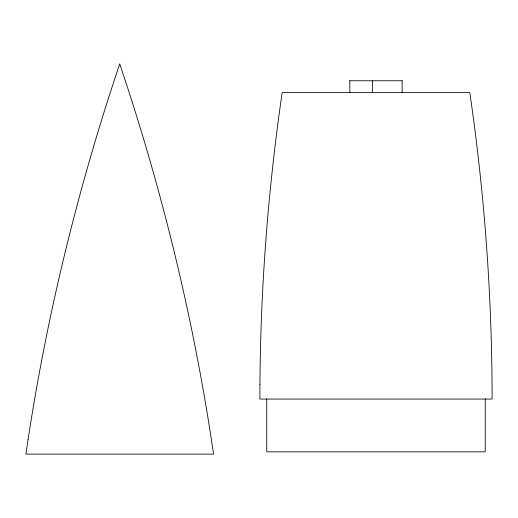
<?xml version="1.0" encoding="UTF-8"?>
<svg xmlns="http://www.w3.org/2000/svg" width="518" height="518" viewBox="0 0 518 518"><rect width="100%" height="100%" fill="white"/><g stroke="black" fill="none" stroke-linecap="round" stroke-linejoin="round"><path stroke-width="0.78" d="M349.605 80.756L402.376 80.756M485.236 399.061L485.236 451.838L266.738 451.838L266.738 399.061M402.149 80.756L402.149 92.631M372.546 80.756L372.546 92.631M349.825 80.756L349.825 92.631M259.932 384.453L259.881 399.061L492.1 399.061C492.1 296.555 484.595 194.062 469.813 92.631L282.161 92.631C268.091 189.245 260.606 286.817 259.932 384.453M28.069 439.562L25.9 454.118L213.552 454.118C194.244 321.542 162.477 190.838 119.729 63.882C78.542 186.189 47.552 311.972 28.069 439.562"/></g></svg>
